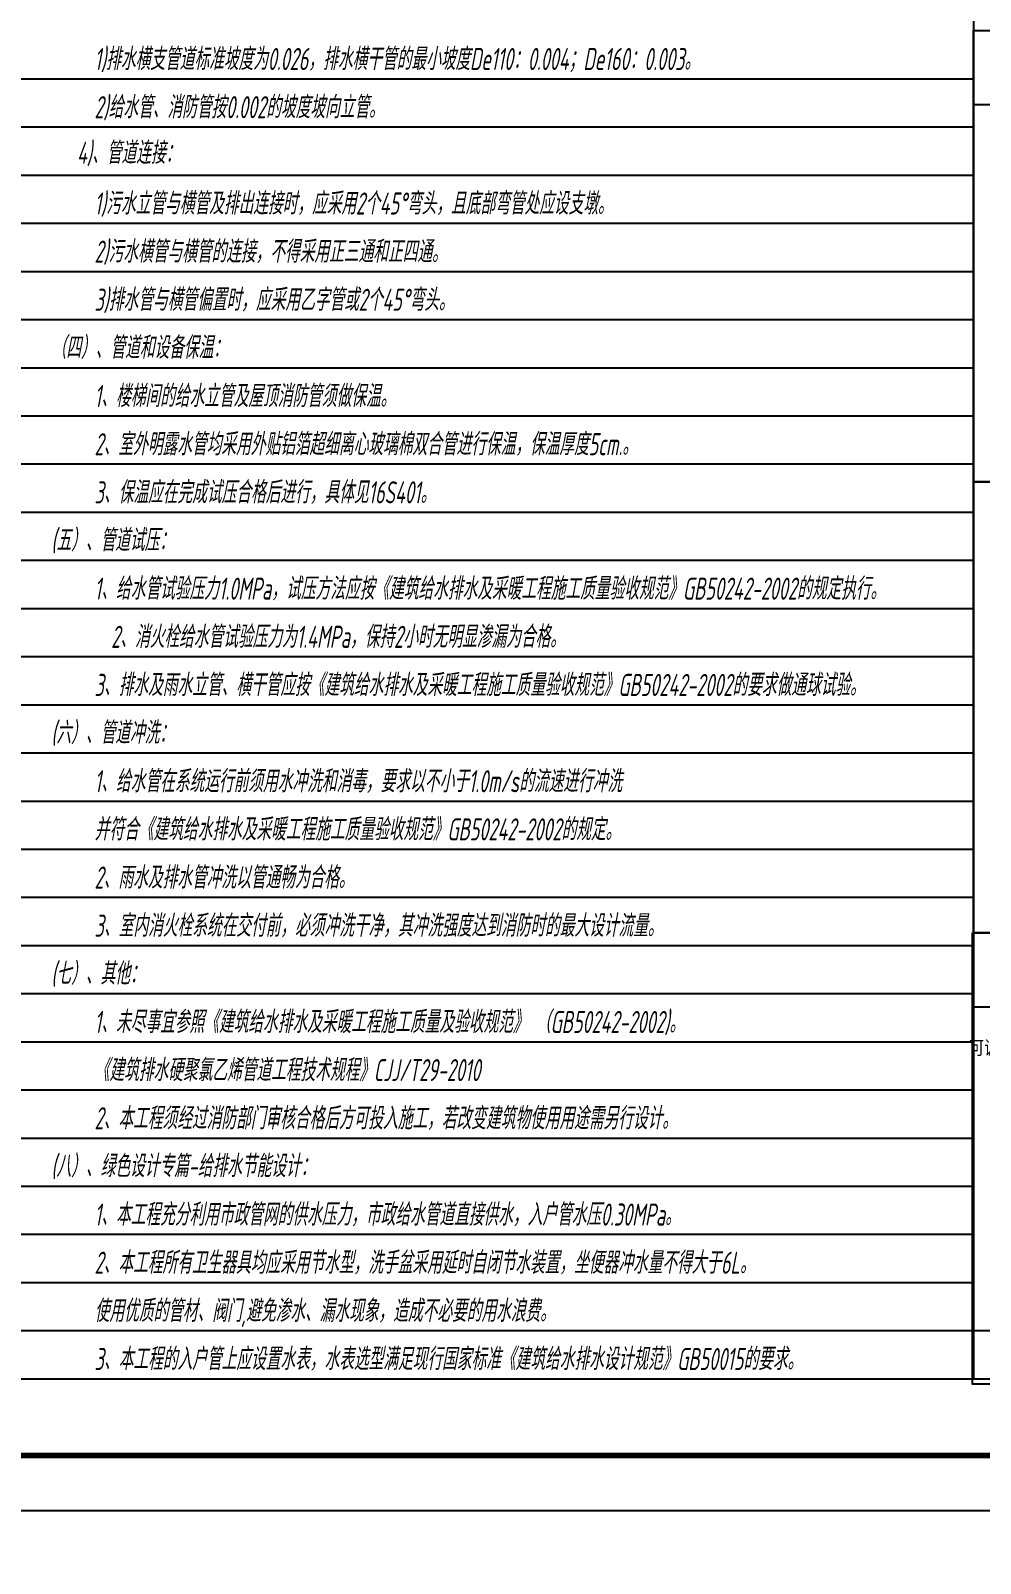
# Model space of a CAD drawing. Extents: x 69728788 to 150676229, y 20333219 to 43663798.
# Drawn here: x 75238214 to 75255368, y 20683016 to 20710709 of the extents above; entities that cross this region are included whole.
import ezdxf

# ---------------------------------------------------------------- set-up
doc = ezdxf.new("R2010")
doc.units = 0
doc.header["$LTSCALE"] = 1000
doc.header["$MEASUREMENT"] = 0
doc.layers.get('0').update_dxf_attribs({"linetype": 'CONTINUOUS'})
for name, color, linetype in [('BZ', 8, 'CONTINUOUS'), ('DIM_SYMB', 3, 'CONTINUOUS'), ('PUB_TITLE', 4, 'CONTINUOUS'), ('TWT_SYMB', 3, 'CONTINUOUS')]:
    doc.layers.add(name, color=color, linetype=linetype)
doc.styles.add('ATTTXT', font='gbeitc.shx', dxfattribs={"width": 0.7, "bigfont": '0hztxt.shx'})

# ---------------------------------------------------------------- blocks, each defined once
blk = doc.blocks.new('gfhhrryyfd')
at = {"layer": 'BZ'}
for p, q in [((3696128, -1740810), (3686300, -1740810)), ((3696112, -1757112), (3686283, -1757112))]:
    blk.add_line(p, q, dxfattribs=at)
at = {"layer": 'DIM_SYMB'}
for points in [[(3686300, -1739469), (3696128, -1739469), (3696128, -1747620), (3686300, -1747620)], [(3686300, -1747620), (3699978, -1747620), (3699978, -1755771), (3686300, -1755771)], [(3686283, -1755771), (3696112, -1755771), (3696112, -1763922), (3686283, -1763922)]]:
    blk.add_lwpolyline(points, close=True, dxfattribs=at)
at = {"insert": (3686219, -1757720), "char_height": 250.91, "attachment_point": 1}
blk.add_mtext('{\\fSimSun|b0|i0|c134|p2;\\W0.8;可调式铰链A}', dxfattribs=at)

msp = doc.modelspace()

# ---------------------------------------------------------------- linework, layer by layer
at = {"color": 0}
for p, q in [((75255245.5, 20721147.7), (75255245.5, 20688090.9)), ((75255245.5, 20721147.7), (75255245.5, 20686351.1)), ((75221657.4, 20709838.8), (75255245.5, 20709838.8)), ((75221657.4, 20709838.8), (75255245.5, 20709838.8)), ((75221657.4, 20708968.9), (75255245.5, 20708968.9)), ((75221657.4, 20708968.9), (75255245.5, 20708968.9)), ((75221657.4, 20708099), (75255245.5, 20708099)), ((75221657.4, 20708099), (75255245.5, 20708099)), ((75221657.4, 20707229), (75255245.5, 20707229)), ((75221657.4, 20707229), (75255245.5, 20707229)), ((75221657.4, 20706359.1), (75255245.5, 20706359.1)), ((75221657.4, 20706359.1), (75255245.5, 20706359.1)), ((75221657.4, 20705489.2), (75255245.5, 20705489.2)), ((75221657.4, 20705489.2), (75255245.5, 20705489.2)), ((75221657.4, 20704619.3), (75255245.5, 20704619.3)), ((75221657.4, 20704619.3), (75255245.5, 20704619.3)), ((75221657.4, 20703749.4), (75255245.5, 20703749.4)), ((75221657.4, 20703749.4), (75255245.5, 20703749.4)), ((75221657.4, 20702879.5), (75255245.5, 20702879.5)), ((75221657.4, 20702879.5), (75255245.5, 20702879.5)), ((75221657.4, 20702009.6), (75255245.5, 20702009.6)), ((75221657.4, 20702009.6), (75255245.5, 20702009.6)), ((75221657.4, 20701139.6), (75255245.5, 20701139.6)), ((75221657.4, 20701139.6), (75255245.5, 20701139.6)), ((75221657.4, 20700269.7), (75255245.5, 20700269.7)), ((75221657.4, 20700269.7), (75255245.5, 20700269.7)), ((75221657.4, 20699399.8), (75255245.5, 20699399.8)), ((75221657.4, 20699399.8), (75255245.5, 20699399.8)), ((75221657.4, 20698529.9), (75255245.5, 20698529.9)), ((75221657.4, 20698529.9), (75255245.5, 20698529.9)), ((75221657.4, 20697660), (75255245.5, 20697660)), ((75221657.4, 20697660), (75255245.5, 20697660)), ((75221657.4, 20696790.1), (75255245.5, 20696790.1)), ((75221657.4, 20696790.1), (75255245.5, 20696790.1)), ((75221657.4, 20695920.1), (75255245.5, 20695920.1)), ((75221657.4, 20695920.1), (75255245.5, 20695920.1)), ((75221657.4, 20695050.2), (75255245.5, 20695050.2)), ((75221657.4, 20695050.2), (75255245.5, 20695050.2)), ((75221657.4, 20694180.3), (75255245.5, 20694180.3)), ((75221657.4, 20694180.3), (75255245.5, 20694180.3)), ((75221657.4, 20693310.4), (75255245.5, 20693310.4)), ((75221657.4, 20693310.4), (75255245.5, 20693310.4)), ((75221657.4, 20692440.5), (75255245.5, 20692440.5)), ((75221657.4, 20692440.5), (75255245.5, 20692440.5)), ((75221657.4, 20691570.6), (75255245.5, 20691570.6)), ((75221657.4, 20691570.6), (75255245.5, 20691570.6)), ((75221657.4, 20690700.6), (75255245.5, 20690700.6)), ((75221657.4, 20690700.6), (75255245.5, 20690700.6)), ((75221657.4, 20689830.7), (75255245.5, 20689830.7)), ((75221657.4, 20689830.7), (75255245.5, 20689830.7)), ((75221657.4, 20688960.8), (75255245.5, 20688960.8)), ((75221657.4, 20688960.8), (75255245.5, 20688960.8)), ((75221657.4, 20688090.9), (75255245.5, 20688090.9)), ((75221657.4, 20688090.9), (75255245.5, 20688090.9)), ((75221957.4, 20687221), (75255545.5, 20687221)), ((75221957.4, 20686351.1), (75271606.2, 20686351.1))]:
    msp.add_line(p, q, dxfattribs=at)
at = {"color": 3}
msp.add_lwpolyline([(75219157.4, 20683966.1), (75219157.4, 20725966.1), (75278557.4, 20725966.1), (75278557.4, 20683966.1)], close=True, dxfattribs=at)
at = {"const_width": 100}
msp.add_lwpolyline([(75221657.4, 20684966.1), (75277557.4, 20684966.1), (75277557.4, 20724966.1), (75221657.4, 20724966.1)], close=True, dxfattribs=at)
at = {"layer": 'PUB_TITLE'}
msp.add_lwpolyline([(75219157.4, 20565166.1), (75387357.4, 20565166.1), (75387357.4, 20683966.1), (75219157.4, 20683966.1)], close=True, dxfattribs=at)

# ---------------------------------------------------------------- block references
at = {"lineweight": -3, "xscale": 0.9999959468841553, "yscale": 0.9999959506094456, "zscale": 0.9999959495959999}
msp.add_blockref('gfhhrryyfd', (71568960.3, 22450171.1), dxfattribs=at)

# ---------------------------------------------------------------- texts
at = {"layer": 'TWT_SYMB', "color": 2, "style": 'ATTTXT', "width": 0.7}
for s, height, p in [('1)排水横支管道标准坡度为0.026，排水横干管的最小坡度De110：0.004；De160：0.003。', 399.271, (75239366.6, 20709996.3)), ('2)给水管、消防管按0.002的坡度坡向立管。', 399.271, (75239366.6, 20709126.4)), ('4)、管道连接：', 399.27, (75239051.7, 20708302)), ('1)污水立管与横管及排出连接时，应采用2个45%%D弯头，且底部弯管处应设支墩。', 399.271, (75239366.6, 20707386.6)), ('2)污水横管与横管的连接，不得采用正三通和正四通。', 399.271, (75239366.6, 20706516.7)), ('3)排水管与横管偏置时，应采用乙字管或2个45%%D弯头。', 399.271, (75239366.6, 20705646.7)), ('1、楼梯间的给水立管及屋顶消防管须做保温。', 399.271, (75239366.6, 20703906.9)), ('2、室外明露水管均采用外贴铝箔超细离心玻璃棉双合管进行保温，保温厚度5cm.。', 399.271, (75239366.6, 20703037)), ('3、保温应在完成试压合格后进行，具体见16S401。', 399.271, (75239366.6, 20702167.1)), ('1、给水管试验压力1.0MPa，试压方法应按《建筑给水排水及采暖工程施工质量验收规范》GB50242-2002的规定执行。', 399.271, (75239366.6, 20700427.2)), ('2、消火栓给水管试验压力为1.4MPa，保持2小时无明显渗漏为合格。', 399.271, (75239666.6, 20699557.3)), ('3、排水及雨水立管、横干管应按《建筑给水排水及采暖工程施工质量验收规范》GB50242-2002的要求做通球试验。', 399.271, (75239366.6, 20698687.4)), ('1、给水管在系统运行前须用水冲洗和消毒，要求以不小于1.0m/s的流速进行冲洗', 399.271, (75239366.6, 20696947.6)), ('并符合《建筑给水排水及采暖工程施工质量验收规范》GB50242-2002的规定。', 399.271, (75239366.6, 20696077.7)), ('2、雨水及排水管冲洗以管通畅为合格。', 399.271, (75239366.6, 20695207.8)), ('3、室内消火栓系统在交付前，必须冲洗干净，其冲洗强度达到消防时的最大设计流量。', 399.271, (75239366.6, 20694337.8)), ('1、未尽事宜参照《建筑给水排水及采暖工程施工质量及验收规范》 （GB50242-2002)。', 399.271, (75239366.6, 20692598)), ('《建筑排水硬聚氯乙烯管道工程技术规程》CJJ/T29-2010', 399.271, (75239366.6, 20691728.1)), ('2、本工程须经过消防部门审核合格后方可投入施工，若改变建筑物使用用途需另行设计。 ', 399.271, (75239366.6, 20690858.2)), ('1、本工程充分利用市政管网的供水压力，市政给水管道直接供水，入户管水压0.30MPa。', 399.271, (75239366.6, 20689118.3)), ('2、本工程所有卫生器具均应采用节水型，洗手盆采用延时自闭节水装置，坐便器冲水量不得大于6L。', 399.271, (75239366.6, 20688248.4)), ('使用优质的管材、阀门,避免渗水、漏水现象，造成不必要的用水浪费。', 399.271, (75239366.6, 20687378.5)), ('3、本工程的入户管上应设置水表，水表选型满足现行国家标准《建筑给水排水设计规范》GB50015的要求。', 399.271, (75239366.6, 20686508.6))]:
    msp.add_text(s, height=height, dxfattribs=at).set_placement(p)
at = {"layer": 'TWT_SYMB', "color": 4, "style": 'ATTTXT', "width": 0.7}
for s, height, p in [('（四）、管道和设备保温：', 399.271, (75238586.8, 20704782.9)), ('(五）、管道试压：', 399.27, (75238586.8, 20701303.2)), ('(六）、管道冲洗：', 399.27, (75238586.8, 20697823.5)), ('(七）、其他：', 399.27, (75238586.8, 20693474)), ('(八）、绿色设计专篇-给排水节能设计：', 399.271, (75238586.8, 20689994.3))]:
    msp.add_text(s, height=height, dxfattribs=at).set_placement(p)

doc.saveas('drawing.dxf')
